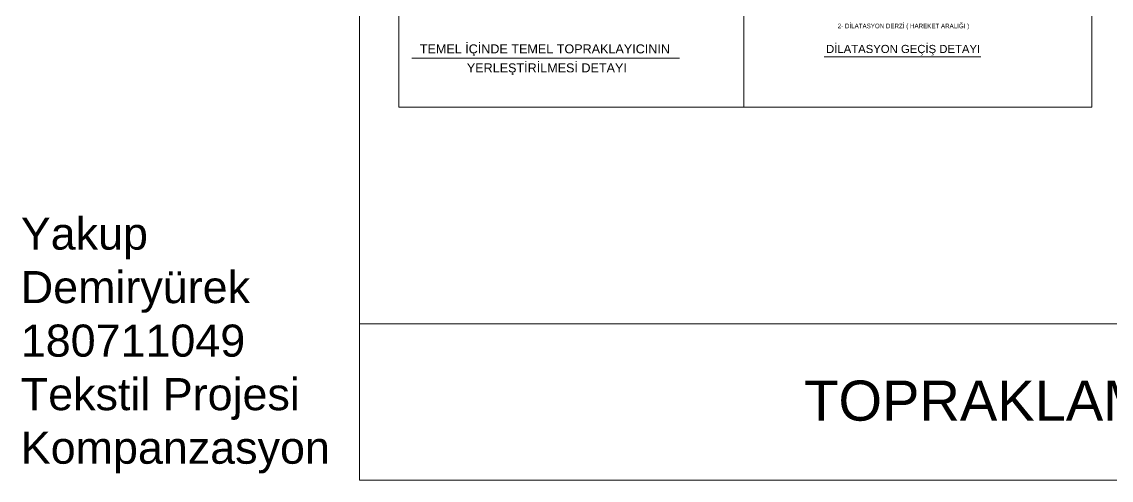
# Model space of a CAD drawing. Header units: millimetres. Extents: x -25043 to 36072, y 3768 to 12000.
# Drawn here: x -25043 to -18255, y 3768 to 6624 of the extents above; entities that cross this region are included whole.
import ezdxf

# ---------------------------------------------------------------- set-up
doc = ezdxf.new("R2010")
doc.units = ezdxf.units.MM
doc.layers.add('AHAT', color=4, linetype='Continuous', lineweight=30)
doc.layers.add('YAZI', color=7, linetype='Continuous')
doc.styles.add('2', font='wturkce.shx', dxfattribs={"height": 0.2})
doc.styles.get("Standard").update_dxf_attribs({"font": 'arial.ttf'})
doc.styles.add('style1', font='arial.ttf')

msp = doc.modelspace()

# ---------------------------------------------------------------- linework, layer by layer
at = {"lineweight": 0}
for points in [[(-22937.8, 12000.5), (-13102.8, 12000.5), (-13102.8, 4743.1), (-22937.8, 4743.1)], [(-22937.8, 4743.1), (-13102.8, 4743.1), (-13102.8, 3768.3), (-22937.8, 3768.3)]]:
    msp.add_lwpolyline(points, close=True, dxfattribs=at)
at = {"layer": 'AHAT', "linetype": 'Continuous', "lineweight": 0}
for p, q in [((-22613, 6396.5), (-20945.6, 6396.5)), ((-20042.7, 6405.8), (-19067.8, 6405.8))]:
    msp.add_line(p, q, dxfattribs=at)
at = {"layer": 'YAZI', "lineweight": 0}
for points in [[(-20545.1, 9002.9), (-18375.9, 9002.9), (-18375.9, 6091.3), (-20545.1, 6091.3)], [(-22693.8, 8528), (-20545.1, 8528), (-20545.1, 6091.3), (-22693.8, 6091.3)]]:
    msp.add_lwpolyline(points, close=True, dxfattribs=at)

# ---------------------------------------------------------------- texts
at = {"lineweight": 0, "attachment_point": 1}
for s, width, insert, char_height in [('Yakup Demiryürek\\P180711049\\PTekstil Projesi Kompanzasyon ', 1995.827, (-25049.2, 5404.5), 200), ('TOPRAKLAMA HESABI', 11069.561, (-20167.7, 4389), 250)]:
    msp.add_mtext_dynamic_manual_height_columns(s, width=width, gutter_width=12.5, heights=[0], dxfattribs=dict(at, insert=insert, char_height=char_height))
at = {"layer": 'YAZI', "linetype": 'Continuous', "lineweight": 0, "style": '2', "width": 0.8}
msp.add_text('2- DİLATASYON DERZİ ( HAREKET ARALIĞI )', height=28.85, dxfattribs=at).set_placement((-19958.8, 6583))
at = {"layer": 'YAZI', "lineweight": 0, "style": 'style1'}
for s, height, p in [('TEMEL İÇİNDE TEMEL TOPRAKLAYICININ ', 56.096, (-22563.1, 6426.8)), ('DİLATASYON GEÇİŞ DETAYI', 50.487, (-20031.6, 6429.1)), ('YERLEŞTİRİLMESİ DETAYI', 56.096, (-22270, 6308.5))]:
    msp.add_text(s, height=height, dxfattribs=at).set_placement(p)

doc.saveas('drawing.dxf')
